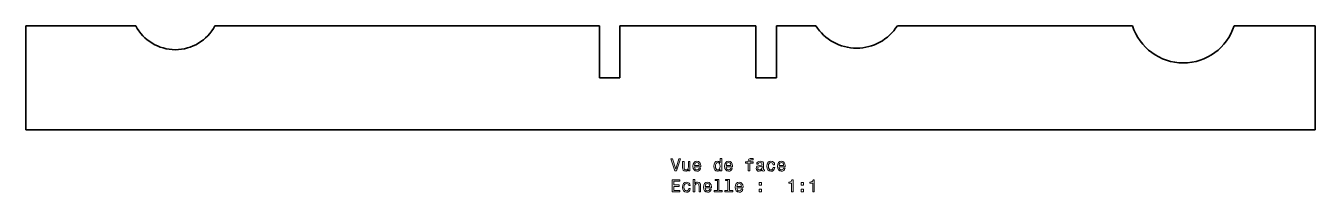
# Model space of a CAD drawing. Extents: x 25 to 395, y 116 to 164.
import ezdxf

# ---------------------------------------------------------------- set-up
doc = ezdxf.new("R2010")
doc.units = 0

msp = doc.modelspace()

# ---------------------------------------------------------------- linework, layer by layer
at = {"color": 7, "lineweight": 35}
for p, q in [((24.550003, 163.5), (24.550003, 133.5)), ((56.18243, 163.5), (24.550003, 163.5)), ((189.550003, 163.5), (78.946167, 163.5)), ((234.550003, 163.5), (195.450012, 163.5)), ((342.899658, 163.5), (275.25708, 163.5)), ((395.450012, 163.5), (372.115967, 163.5)), ((395.450012, 133.5), (395.450012, 163.5)), ((24.550003, 133.5), (395.450012, 133.5))]:
    msp.add_line(p, q, dxfattribs=at)
at = {"color": 7, "lineweight": 35, "ltscale": 0.375}
for p, q in [((189.550003, 163.5), (189.550003, 148.5)), ((195.450012, 148.5), (195.450012, 163.5)), ((234.550003, 163.5), (234.550003, 148.5)), ((240.449997, 148.5), (240.449997, 163.5))]:
    msp.add_line(p, q, dxfattribs=at)
at = {"color": 7, "lineweight": 35, "ltscale": 0.284164}
msp.add_line((251.816544, 163.5), (240.449997, 163.5), dxfattribs=at)
at = {"color": 7, "lineweight": 35, "ltscale": 0.1475}
for p, q in [((189.550003, 148.5), (195.450012, 148.5)), ((240.449997, 148.5), (234.550003, 148.5))]:
    msp.add_line(p, q, dxfattribs=at)
at = {"color": 7, "lineweight": 13}
for points in [[(212.395538, 125.148415), (211.518005, 122.16787), (210.61528, 125.148415), (210.136169, 125.148415), (211.265854, 121.643372), (211.770172, 121.643372), (212.874634, 125.148415)], [(215.597977, 124.351585), (215.154175, 124.351585), (215.154175, 122.788185), (215.103745, 122.425072), (214.957489, 122.162827), (214.730545, 122.001442), (214.432999, 121.951012), (214.195969, 121.991356), (214.044662, 122.112389), (213.958939, 122.31916), (213.938766, 122.611671), (213.938766, 124.351585), (213.494965, 124.351585), (213.494965, 122.571327), (213.510086, 122.213257), (213.605911, 121.915703), (213.898422, 121.643372), (214.367432, 121.547554), (214.619598, 121.582855), (214.836456, 121.67363), (215.023056, 121.829971), (215.174347, 122.056915), (215.174347, 121.643372), (215.597977, 121.643372)], [(216.934433, 122.868874), (218.709656, 122.868874), (218.714691, 123.075645), (218.634003, 123.655617), (218.412109, 124.08934), (218.059082, 124.351585), (217.590057, 124.447403), (217.131119, 124.346542), (216.778091, 124.064117), (216.551147, 123.605186), (216.470459, 123), (216.546112, 122.379684), (216.773056, 121.925789), (217.121033, 121.643372), (217.574921, 121.547554), (217.968292, 121.613113), (218.291061, 121.784584), (218.528091, 122.056915), (218.664261, 122.420029), (218.22551, 122.420029), (218.13472, 122.2183), (218.003601, 122.067001), (217.630402, 121.945969), (217.342941, 122.001442), (217.126083, 122.177956), (216.984863, 122.465416), (216.934433, 122.853745)], [(216.934433, 123.242073), (216.989914, 123.590057), (217.126083, 123.84726), (217.332855, 124.003601), (217.605194, 124.059074), (217.872482, 124.003601), (218.079254, 123.84726), (218.205338, 123.590057), (218.250717, 123.242073)], [(224.282425, 122.061958), (224.282425, 121.643372), (224.726227, 121.643372), (224.726227, 125.264412), (224.28746, 125.264412), (224.28746, 123.938042), (223.94957, 124.321327), (223.742798, 124.412102), (223.505768, 124.447403), (223.077087, 124.346542), (222.744232, 124.064117), (222.527374, 123.610229), (222.451736, 123), (222.527374, 122.389771), (222.744232, 121.930832), (223.077087, 121.643372), (223.505768, 121.547554), (223.742798, 121.582855), (223.954605, 121.67363)], [(223.581406, 124.048988), (223.873917, 123.978386), (224.095825, 123.7817), (224.226944, 123.453888), (224.277374, 123), (224.226944, 122.541069), (224.095825, 122.213257), (223.873917, 122.011528), (223.581406, 121.945969), (223.304031, 122.011528), (223.092224, 122.213257), (222.951004, 122.546112), (222.905624, 123), (222.951004, 123.448845), (223.092224, 123.776657), (223.304031, 123.978386)], [(226.042511, 122.868874), (227.817719, 122.868874), (227.822769, 123.075645), (227.742081, 123.655617), (227.520172, 124.08934), (227.167145, 124.351585), (226.69812, 124.447403), (226.239197, 124.346542), (225.886169, 124.064117), (225.659225, 123.605186), (225.578537, 123), (225.654175, 122.379684), (225.881119, 121.925789), (226.229111, 121.643372), (226.682999, 121.547554), (227.07637, 121.613113), (227.399139, 121.784584), (227.636169, 122.056915), (227.772339, 122.420029), (227.333572, 122.420029), (227.242798, 122.2183), (227.111664, 122.067001), (226.73848, 121.945969), (226.451004, 122.001442), (226.234146, 122.177956), (226.092941, 122.465416), (226.042511, 122.853745)], [(226.042511, 123.242073), (226.097977, 123.590057), (226.234146, 123.84726), (226.440918, 124.003601), (226.713257, 124.059074), (226.980545, 124.003601), (227.187317, 123.84726), (227.3134, 123.590057), (227.358795, 123.242073)], [(232.341492, 123.882568), (232.341492, 121.643372), (232.785309, 121.643372), (232.785309, 123.882568), (233.793945, 123.882568), (233.793945, 124.260803), (232.785309, 124.260803), (232.785309, 124.427231), (232.820602, 124.62896), (232.9366, 124.765129), (233.133286, 124.845818), (233.41571, 124.876083), (233.793945, 124.855911), (233.793945, 125.239197), (233.31485, 125.264412), (232.881134, 125.219017), (232.578537, 125.082855), (232.396973, 124.845818), (232.341492, 124.507927), (232.341492, 124.260803), (231.529541, 124.260803), (231.529541, 123.882568)], [(236.371033, 121.996399), (236.371033, 121.98127), (236.396255, 121.809799), (236.471909, 121.688759), (236.789627, 121.592941), (237.036743, 121.633286), (237.036743, 121.976227), (236.930832, 121.961098), (236.789627, 122.026657), (236.764404, 122.228386), (236.764404, 123.630402), (236.703888, 123.988472), (236.527374, 124.240631), (236.219742, 124.39193), (235.786026, 124.447403), (235.362396, 124.386887), (235.049713, 124.215416), (234.853027, 123.948128), (234.78746, 123.5951), (234.78746, 123.564842), (235.185883, 123.564842), (235.221176, 123.776657), (235.332138, 123.927956), (235.513687, 124.01873), (235.770889, 124.054031), (236.018005, 124.028816), (236.194519, 123.953171), (236.30043, 123.822044), (236.335739, 123.640488), (236.315567, 123.428673), (236.234863, 123.322769), (236.033142, 123.272331), (235.654907, 123.231987), (235.221176, 123.141212), (234.913544, 122.979828), (234.731995, 122.727669), (234.676514, 122.354469), (234.726944, 122.021614), (234.883286, 121.774498), (235.135452, 121.618156), (235.483429, 121.562683), (235.952454, 121.668587)], [(236.320602, 122.591499), (236.260086, 122.329254), (236.098709, 122.127518), (235.856628, 121.996399), (235.559082, 121.951012), (235.367432, 121.976227), (235.231262, 122.056915), (235.145538, 122.198128), (235.120316, 122.394814), (235.140488, 122.571327), (235.221176, 122.697403), (235.543945, 122.838615), (235.952454, 122.899132), (236.320602, 123.020172)], [(239.523056, 123.453888), (239.961823, 123.453888), (239.871033, 123.857346), (239.654175, 124.175072), (239.316284, 124.371758), (238.877518, 124.447403), (238.393372, 124.346542), (238.025208, 124.064117), (237.793228, 123.605186), (237.71254, 122.989914), (237.788177, 122.379684), (238.015137, 121.925789), (238.373199, 121.643372), (238.862396, 121.547554), (239.296112, 121.623199), (239.634003, 121.835014), (239.865997, 122.16787), (239.966858, 122.611671), (239.543228, 122.611671), (239.467575, 122.329254), (239.32637, 122.117432), (239.124634, 121.986313), (238.877518, 121.945969), (238.569885, 122.011528), (238.347977, 122.213257), (238.211823, 122.541069), (238.166428, 123.005043), (238.211823, 123.458931), (238.353027, 123.786743), (238.579971, 123.988472), (238.877518, 124.059074), (239.139771, 124.013687), (239.336456, 123.897697), (239.467575, 123.706055)], [(241.222626, 122.868874), (242.997833, 122.868874), (243.002884, 123.075645), (242.92218, 123.655617), (242.700287, 124.08934), (242.34726, 124.351585), (241.878235, 124.447403), (241.419312, 124.346542), (241.066284, 124.064117), (240.83934, 123.605186), (240.758636, 123), (240.83429, 122.379684), (241.061234, 121.925789), (241.409225, 121.643372), (241.863113, 121.547554), (242.256485, 121.613113), (242.579254, 121.784584), (242.816284, 122.056915), (242.952454, 122.420029), (242.513687, 122.420029), (242.422913, 122.2183), (242.291779, 122.067001), (241.918579, 121.945969), (241.631119, 122.001442), (241.414261, 122.177956), (241.273056, 122.465416), (241.222626, 122.853745)], [(241.222626, 123.242073), (241.278091, 123.590057), (241.414261, 123.84726), (241.621033, 124.003601), (241.893372, 124.059074), (242.16066, 124.003601), (242.367432, 123.84726), (242.493515, 123.590057), (242.53891, 123.242073)], [(210.458939, 115.596542), (212.677948, 115.596542), (212.677948, 116.020172), (210.922913, 116.020172), (210.922913, 117.20533), (212.486313, 117.20533), (212.486313, 117.623917), (210.922913, 117.623917), (210.922913, 118.672913), (212.637604, 118.672913), (212.637604, 119.096542), (210.458939, 119.096542)], [(216.546112, 115.596542), (216.989914, 115.596542), (216.989914, 117.159943), (217.035309, 117.518013), (217.181549, 117.780258), (217.408508, 117.941643), (217.71109, 118.002159), (217.953171, 117.951729), (218.104462, 117.815559), (218.180115, 117.588615), (218.205338, 117.286026), (218.205338, 115.596542), (218.649139, 115.596542), (218.649139, 117.376801), (218.628967, 117.734871), (218.538177, 118.032425), (218.240631, 118.304756), (217.776657, 118.400574), (217.52449, 118.365273), (217.307632, 118.269455), (217.126083, 118.118156), (216.989914, 117.911385), (216.989914, 119.217583), (216.546112, 119.217583)], [(223.500717, 118.844383), (223.500717, 115.969742), (222.587891, 115.969742), (222.587891, 115.596542), (224.85231, 115.596542), (224.85231, 115.969742), (223.944519, 115.969742), (223.944519, 119.217583), (222.804749, 119.217583), (222.804749, 118.844383)], [(226.536743, 118.844383), (226.536743, 115.969742), (225.623917, 115.969742), (225.623917, 115.596542), (227.888336, 115.596542), (227.888336, 115.969742), (226.980545, 115.969742), (226.980545, 119.217583), (225.840775, 119.217583), (225.840775, 118.844383)], [(244.823486, 115.596542), (245.28241, 115.596542), (245.28241, 119.121758), (244.939484, 119.121758), (244.848694, 118.814125), (244.667145, 118.607346), (244.389771, 118.486313), (244.006485, 118.445969), (244.006485, 118.087898), (244.823486, 118.087898)], [(250.895538, 115.596542), (251.354462, 115.596542), (251.354462, 119.121758), (251.01152, 119.121758), (250.920746, 118.814125), (250.739197, 118.607346), (250.461807, 118.486313), (250.078522, 118.445969), (250.078522, 118.087898), (250.895538, 118.087898)], [(215.234863, 117.407059), (215.67363, 117.407059), (215.582855, 117.810516), (215.365997, 118.128242), (215.028091, 118.324928), (214.58934, 118.400574), (214.105194, 118.299713), (213.73703, 118.017288), (213.505051, 117.558357), (213.424347, 116.943085), (213.5, 116.332855), (213.726944, 115.87896), (214.085022, 115.596542), (214.574203, 115.500725), (215.007919, 115.57637), (215.345825, 115.788185), (215.577805, 116.12104), (215.67868, 116.564842), (215.255051, 116.564842), (215.179398, 116.282425), (215.038177, 116.070602), (214.836456, 115.939484), (214.58934, 115.899139), (214.281708, 115.964699), (214.059799, 116.166428), (213.92363, 116.49424), (213.878235, 116.958214), (213.92363, 117.412102), (214.064835, 117.739914), (214.291794, 117.941643), (214.58934, 118.012245), (214.851578, 117.966858), (215.048279, 117.850868), (215.179398, 117.659225)], [(219.970459, 116.822044), (221.745682, 116.822044), (221.750717, 117.028816), (221.670029, 117.608788), (221.44812, 118.042511), (221.095108, 118.304756), (220.626083, 118.400574), (220.167145, 118.299713), (219.814117, 118.017288), (219.587173, 117.558357), (219.506485, 116.953171), (219.582138, 116.332855), (219.809082, 115.87896), (220.157059, 115.596542), (220.610947, 115.500725), (221.004318, 115.566284), (221.327087, 115.737755), (221.564117, 116.010086), (221.700287, 116.373199), (221.261536, 116.373199), (221.170746, 116.171471), (221.039627, 116.020172), (220.666428, 115.899139), (220.378967, 115.954613), (220.162109, 116.131126), (220.020889, 116.418587), (219.970459, 116.806915)], [(219.970459, 117.195244), (220.02594, 117.543228), (220.162109, 117.80043), (220.368881, 117.956772), (220.641205, 118.012245), (220.908508, 117.956772), (221.11528, 117.80043), (221.241348, 117.543228), (221.286743, 117.195244)], [(229.078537, 116.822044), (230.853745, 116.822044), (230.858795, 117.028816), (230.778107, 117.608788), (230.556198, 118.042511), (230.203171, 118.304756), (229.734146, 118.400574), (229.275223, 118.299713), (228.922195, 118.017288), (228.695251, 117.558357), (228.614548, 116.953171), (228.690201, 116.332855), (228.917145, 115.87896), (229.265137, 115.596542), (229.719025, 115.500725), (230.112396, 115.566284), (230.435165, 115.737755), (230.672195, 116.010086), (230.80835, 116.373199), (230.369598, 116.373199), (230.278824, 116.171471), (230.14769, 116.020172), (229.77449, 115.899139), (229.48703, 115.954613), (229.270172, 116.131126), (229.128967, 116.418587), (229.078537, 116.806915)], [(229.078537, 117.195244), (229.134003, 117.543228), (229.270172, 117.80043), (229.476944, 117.956772), (229.749283, 118.012245), (230.016571, 117.956772), (230.223343, 117.80043), (230.349426, 117.543228), (230.394806, 117.195244)], [(235.458221, 117.553314), (236.154175, 117.553314), (236.154175, 118.304756), (235.458221, 118.304756)], [(235.458221, 115.596542), (236.154175, 115.596542), (236.154175, 116.347984), (235.458221, 116.347984)], [(247.602295, 117.553314), (248.298264, 117.553314), (248.298264, 118.304756), (247.602295, 118.304756)], [(247.602295, 115.596542), (248.298264, 115.596542), (248.298264, 116.347984), (247.602295, 116.347984)]]:
    msp.add_lwpolyline(points, close=True, dxfattribs=at)
at = {"color": 7, "lineweight": 35}
for centre, radius, start, end in [((67.564301, 169.441498), 12.839325, 207.565204, 332.434801), ((263.536804, 170.879288), 13.849851, 212.195239, 327.804756), ((357.507813, 168.09787), 15.31467, 197.471195, 342.52881)]:
    msp.add_arc(centre, radius, start, end, dxfattribs=at)

doc.saveas('drawing.dxf')
